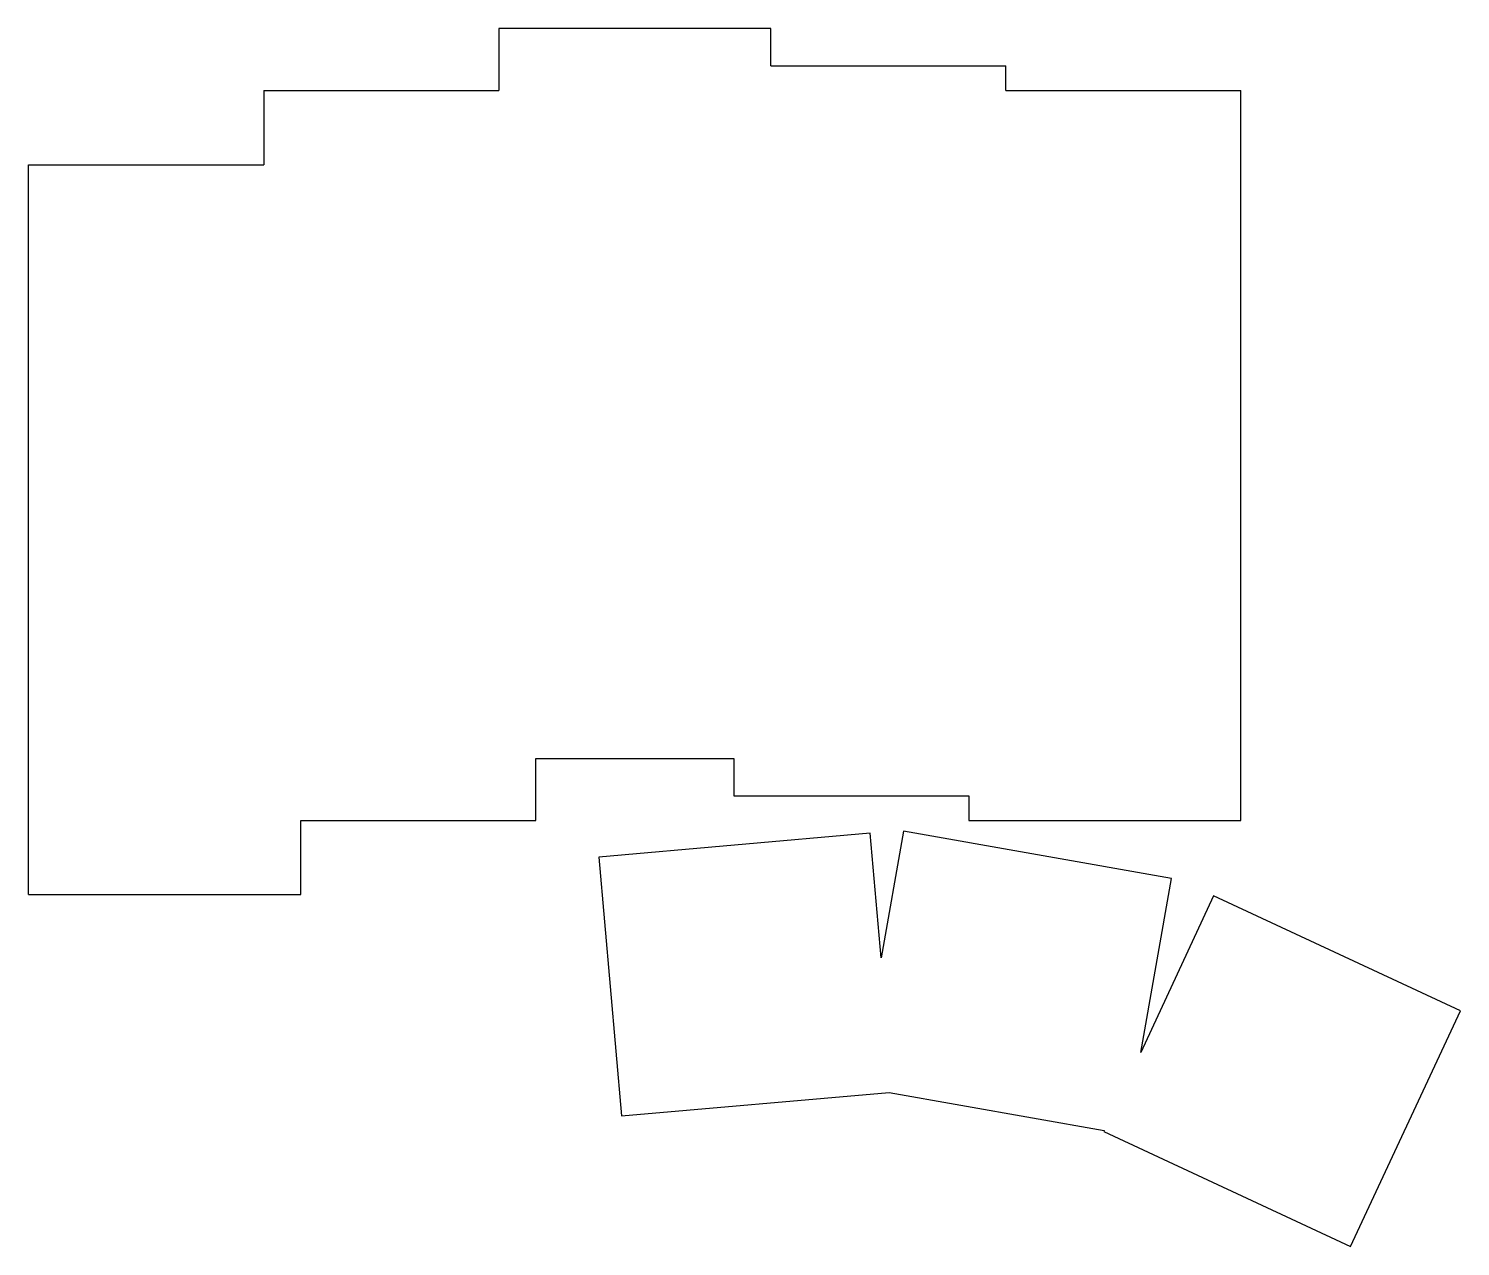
# Model space of a CAD drawing. Header units: millimetres. Extents: x 89 to 205, y -139 to -40.
import ezdxf

# ---------------------------------------------------------------- set-up
doc = ezdxf.new("R2010")
doc.units = ezdxf.units.MM

msp = doc.modelspace()

# ---------------------------------------------------------------- linework, layer by layer
for p, q in [((149, -40.5), (127, -40.5)), ((127, -40.5), (127, -45.5)), ((149, -43.5), (149, -40.5)), ((149, -43.5), (168, -43.5)), ((168, -45.5), (168, -43.5)), ((108, -45.5), (127, -45.5)), ((108, -45.5), (108, -51.5)), ((168, -45.5), (187, -45.5)), ((187, -104.5), (187, -45.5)), ((89, -110.5), (89, -51.5)), ((89, -51.5), (108, -51.5)), ((130, -104.5), (130, -99.5)), ((130, -99.5), (146, -99.5)), ((146, -99.5), (146, -102.5)), ((146, -102.5), (165, -102.5)), ((165, -102.5), (165, -104.5)), ((111, -110.5), (111, -104.5)), ((111, -104.5), (130, -104.5)), ((165, -104.5), (187, -104.5)), ((157.02, -105.54), (135.1, -107.46)), ((157.9, -115.61), (157.02, -105.54)), ((159.71, -105.37), (157.9, -115.61)), ((181.37, -109.19), (159.71, -105.37)), ((135.1, -107.46), (136.93, -128.38)), ((178.89, -123.25), (181.37, -109.19)), ((89, -110.5), (111, -110.5)), ((184.79, -110.6), (178.89, -123.25)), ((204.73, -119.89), (184.79, -110.6)), ((195.86, -138.93), (204.73, -119.89)), ((136.93, -128.38), (158.55, -126.49)), ((158.55, -126.49), (175.95, -129.56)), ((175.95, -129.56), (175.92, -129.63)), ((175.92, -129.63), (195.86, -138.93))]:
    msp.add_line(p, q)

doc.saveas('drawing.dxf')
